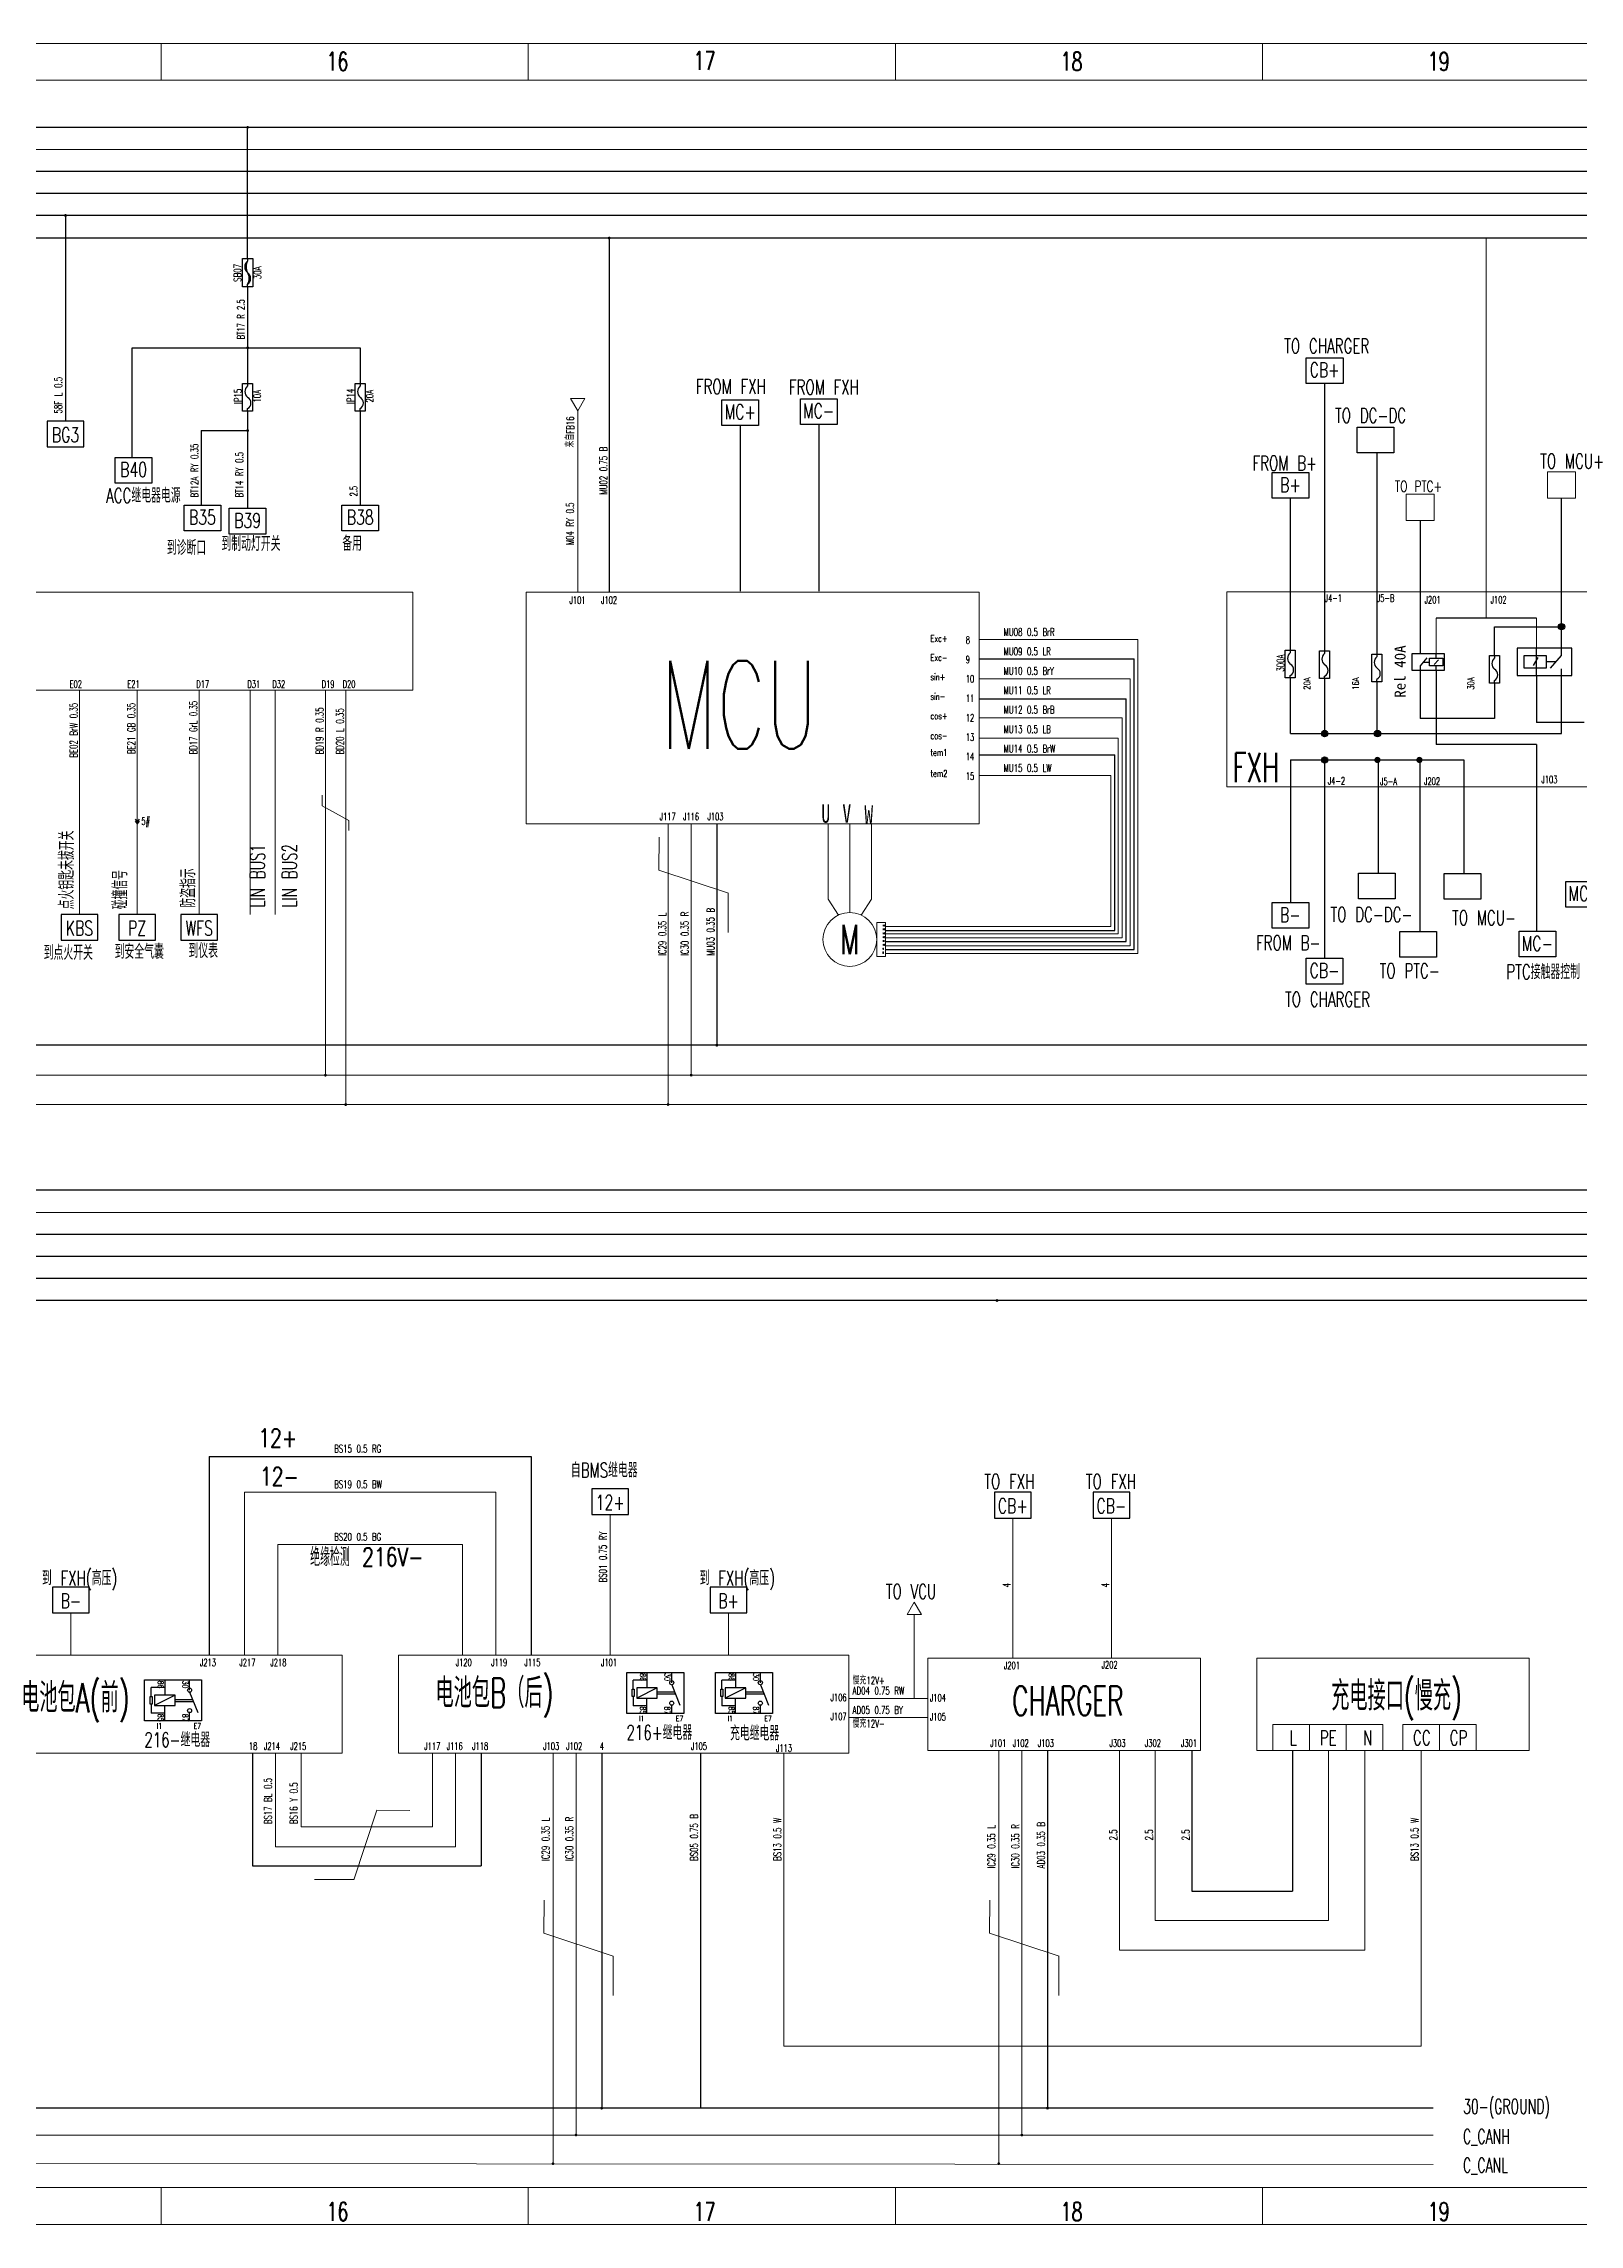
# Model space of a CAD drawing. Extents: x -5608 to -3197, y -2048 to 96.
# Drawn here: x -4134 to -3716, y -2048 to -1454 of the extents above; entities that cross this region are included whole.
import ezdxf
from ezdxf.enums import TextEntityAlignment as Align

# ---------------------------------------------------------------- set-up
doc = ezdxf.new("R2010")
doc.units = 0
doc.header["$LTSCALE"] = 25.4
doc.header["$MEASUREMENT"] = 0
for name, pattern in [('CENTER', [16, 13, -1, 1, -1]), ('DASHED', [0.75, 0.5, -0.25]), ('DASHED2', [0.375, 0.25, -0.125]), ('HIDDEN', [9.525, 6.35, -3.175]), ('JIS_02_2.0', [3, 2, -1]), ('PHANTOM', [17, 12, -1, 1, -1, 1, -1])]:
    doc.linetypes.add(name, pattern=pattern)
doc.layers.get('0').update_dxf_attribs({"linetype": 'CONTINUOUS'})
for name, color, linetype, lineweight in [('0Filament', 7, 'CONTINUOUS', 20), ('4CONTOUR', 4, 'CONTINUOUS', 50), ('5PHANTOM', 6, 'PHANTOM', 20), ('标注层', 7, 'CONTINUOUS', 13), ('检查', 10, 'CONTINUOUS', 40), ('高配原理图图层', 7, 'CONTINUOUS', 20)]:
    doc.layers.add(name, color=color, linetype=linetype, lineweight=lineweight)
for name, color, linetype in [('1CENTER', 1, 'CENTER'), ('2FRAM', 2, 'CONTINUOUS'), ('3DASHED', 3, 'DASHED'), ('blue', 5, 'CONTINUOUS'), ('br', 35, 'CONTINUOUS'), ('fuse', 7, 'CONTINUOUS'), ('LEGEND', 1, 'CONTINUOUS'), ('other layer', 7, 'CONTINUOUS')]:
    doc.layers.add(name, color=color, linetype=linetype)
doc.styles.add('HZ', font='txt.shx', dxfattribs={"width": 0.618, "height": 2.5, "bigfont": 'hztxt.shx'})
doc.styles.add('仿宋 5号', font='', dxfattribs={"width": 0.7, "height": 5})
doc.styles.add('数字 txt 3.5', font='txt.shx', dxfattribs={"width": 0.7, "height": 3.5})
doc.styles.add('样式 1', font='txt.shx', dxfattribs={"width": 0.7, "bigfont": 'gbcbig.shx'})
doc.styles.get('仿宋 5号').set_extended_font_data('FangSong_GB2312')

# ---------------------------------------------------------------- blocks, each defined once
blk = doc.blocks.new('pointer')
at = {"layer": 'other layer'}
blk.add_lwpolyline([(-5, 7), (-5, 0), (5, 0), (5, 7)], close=True, dxfattribs=at)
at = {"layer": 'other layer', "style": 'HZ', "width": 0.7, "flags": 8}
blk.add_attdef('FR', text='', height=4, dxfattribs=at).set_placement((0, 1.3), align=Align.CENTER)
blk = doc.blocks.new('FUSE')
at = {"layer": 'other layer', "color": 1}
for p, q in [((0, 7.53), (0, 6.85)), ((0, 0), (0, 0.68))]:
    blk.add_line(p, q, dxfattribs=at)
at = {"layer": 'other layer', "color": 1, "linetype": 'HIDDEN'}
blk.add_lwpolyline([(-1.36, 7.53), (1.36, 7.53), (1.36, 0), (-1.36, 0)], close=True, dxfattribs=at)
at = {"layer": 'other layer', "color": 1}
for centre, radius, start, end in [((1.24, 5.31), 1.98, 128.89451, 231.10549), ((-0.84, 2.22), 1.75, 298.48469, 61.51531)]:
    blk.add_arc(centre, radius, start, end, dxfattribs=at)
at = {"layer": 'other layer', "linetype": 'DASHED2', "style": 'HZ', "width": 0.7}
for tag, p in [('FUSE', (-1.64, 4.03)), ('10A', (3.57, 4.06))]:
    blk.add_attdef(tag, text='', height=2, rotation=90, dxfattribs=at).set_placement(p, align=Align.CENTER)
blk = doc.blocks.new('FUSE JCASE')
at = {"layer": 'other layer', "color": 1}
for p, q in [((0, 9.59), (0, 8.89)), ((0, 1.87), (0, 2.57))]:
    blk.add_line(p, q, dxfattribs=at)
at = {"layer": 'other layer', "color": 1, "linetype": 'HIDDEN'}
blk.add_lwpolyline([(-1.4, 9.59), (1.4, 9.59), (1.4, 1.87), (-1.4, 1.87)], close=True, dxfattribs=at)
at = {"layer": 'other layer', "color": 1}
for centre, radius, start, end in [((1.14, 7.31), 1.95, 125.76898, 234.23102), ((2.81, 7.31), 3.22, 150.56627, 209.43373), ((-1.13, 4.15), 1.94, 305.51872, 54.48128), ((-2.8, 4.15), 3.22, 330.57873, 29.47049)]:
    blk.add_arc(centre, radius, start, end, dxfattribs=at)
at = {"layer": 'other layer', "linetype": 'DASHED2', "style": 'HZ', "width": 0.7}
for tag, p in [('FUSE', (-1.73, 5.66)), ('10A', (3.68, 5.68))]:
    blk.add_attdef(tag, text='', height=2, rotation=90, dxfattribs=at).set_placement(p, align=Align.CENTER)
blk = doc.blocks.new('RLY')
at = {"layer": 'LEGEND', "color": 1}
for p, q in [((-8.94, 11.99), (-13.88, 11.99)), ((-13.88, 8.71), (-13.88, 11.99)), ((-5.25, 9.22), (-12.63, 9.22)), ((-5.25, 9.22), (-12.63, 5.53)), ((-12.63, 9.22), (-12.63, 5.53)), ((-8.94, 14.75), (-8.94, 9.22)), ((-5.25, 5.53), (-5.25, 9.22)), ((0, 11.06), (0, 14.75)), ((0, 10.33), (2.95, 2.95)), ((-13.88, 6.05), (-13.88, 2.77)), ((-8.94, 2.77), (-13.88, 2.77)), ((-12.63, 5.53), (-5.25, 5.53)), ((-8.94, 0), (-8.94, 5.53)), ((-5.25, 7.74), (1.03, 7.74)), ((-5.25, 7.01), (1.33, 7.01)), ((0, 0), (0, 2.95))]:
    blk.add_line(p, q, dxfattribs=at)
at = {"layer": 'LEGEND', "color": 1, "ltscale": 5}
blk.add_lwpolyline([(-16.22, 14.75), (4.35, 14.75), (4.35, 0), (-16.22, 0)], close=True, dxfattribs=at)
at = {"layer": 'LEGEND', "color": 1}
blk.add_lwpolyline([(-14.25, 8.71), (-13.52, 8.71), (-13.52, 6.05), (-14.25, 6.05)], close=True, dxfattribs=at)
for centre in [(0, 11.06), (0, 3.69)]:
    blk.add_circle(centre, 0.738, dxfattribs=at)
at = {"layer": 'LEGEND', "color": 1, "ltscale": 0.1, "style": 'HZ', "width": 0.67}
for s, p in [('86', (-11.39, 14.5)), ('30', (-2.55, 14.5)), ('85', (-11.39, 2.51)), ('87', (-2.55, 2.51))]:
    blk.add_text(s, height=2, rotation=270, dxfattribs=at).set_placement(p)
blk = doc.blocks.new('FUSE 1')
at = {"layer": 'other layer', "color": 1}
for p, q in [((-3822.66, -1613.77), (-3822.66, -1614.45)), ((-3822.66, -1621.3), (-3822.66, -1620.62))]:
    blk.add_line(p, q, dxfattribs=at)
at = {"layer": 'other layer', "color": 1, "linetype": 'HIDDEN'}
blk.add_lwpolyline([(-3824.03, -1613.77), (-3821.3, -1613.77), (-3821.3, -1621.3), (-3824.03, -1621.3)], close=True, dxfattribs=at)
at = {"layer": 'other layer', "color": 1}
for centre, radius, start, end in [((-3821.42, -1615.99), 1.98, 128.89451, 231.10549), ((-3823.5, -1619.07), 1.75, 298.48469, 61.51531)]:
    blk.add_arc(centre, radius, start, end, dxfattribs=at)

msp = doc.modelspace()

# ---------------------------------------------------------------- hatches: boundary and pattern name
at = {"layer": '0Filament', "ltscale": 0.1}
for points in [[(-4078.83, -1476.6, 1), (-4078.04, -1476.6, 1)], [(-4128.44, -1500.6, -1), (-4127.64, -1500.6, -1)], [(-3980.33, -1506.74, 1), (-3979.53, -1506.74, 1)], [(-4078.83, -1536.64, 1), (-4078.03, -1536.64, 1)], [(-4078.83, -1559.19, 1), (-4078.03, -1559.19, 1)], [(-3951.01, -1726.6, 1), (-3950.21, -1726.6, 1)], [(-4057.65, -1734.78, 1), (-4056.85, -1734.78, 1)], [(-3958.01, -1734.76, 1), (-3957.21, -1734.76, 1)], [(-4052.12, -1742.78, 1), (-4051.32, -1742.78, 1)], [(-3964.28, -1742.76, 1), (-3963.49, -1742.76, 1)], [(-3874.7, -1796.15, 1), (-3873.9, -1796.15, 1)], [(-3982.37, -2016.13, 1), (-3981.57, -2016.13, 1)], [(-3860.93, -2016.13, 1), (-3860.13, -2016.13, 1)], [(-3989.37, -2023.46, 1), (-3988.58, -2023.46, 1)], [(-3867.93, -2023.46, 1), (-3867.14, -2023.46, 1)], [(-3995.65, -2031.25, 1), (-3994.85, -2031.25, 1)], [(-3874.2, -2031.25, 1), (-3873.41, -2031.25, 1)]]:
    msp.add_hatch(color=0, dxfattribs=at).paths.add_polyline_path(points)
at = {"layer": '2FRAM', "ltscale": 0.1}
h = msp.add_hatch(color=2, dxfattribs=at)
edge = h.paths.add_edge_path()
edge.add_arc((-3785.04, -1648.91), 0.857, 0, 360)
h = msp.add_hatch(color=2, dxfattribs=at)
edge = h.paths.add_edge_path()
edge.add_arc((-3770.65, -1648.91), 0.857, 360, 720)
h = msp.add_hatch(color=2, dxfattribs=at)
edge = h.paths.add_edge_path()
edge.add_arc((-3759.21, -1648.91), 0.857, 360, 720)
at = {"layer": '检查', "lineweight": 30}
h = msp.add_hatch(color=0, dxfattribs=at)
h.dxf.hatch_style = 1
h.paths.add_polyline_path([(-3720.5, -1611.77), (-3720.5, -1613.48, 1)])
h.paths.add_polyline_path([(-3721.36, -1612.62), (-3720.5, -1612.62), (-3720.5, -1611.77, 0.414214)])
h.paths.add_polyline_path([(-3721.36, -1612.62, 0.414213), (-3720.5, -1613.48), (-3720.5, -1612.62)])
h = msp.add_hatch(color=0, dxfattribs=at)
edge = h.paths.add_edge_path()
edge.add_arc((-3785.04, -1641.72), 0.857, 0, 360)
h = msp.add_hatch(color=0, dxfattribs=at)
edge = h.paths.add_edge_path()
edge.add_arc((-3770.65, -1641.72), 0.857, 0, 360)

# ---------------------------------------------------------------- linework, layer by layer
at = {"color": 0, "linetype": 'ByBlock', "ltscale": 0.25}
for p, q in [((-3752.37, -1620), (-3761.29, -1620)), ((-3761.29, -1620), (-3761.29, -1624.47)), ((-3752.37, -1624.47), (-3752.37, -1620)), ((-3717.71, -1618.48), (-3732.58, -1618.48)), ((-3732.58, -1618.48), (-3732.58, -1625.94)), ((-3717.71, -1625.94), (-3717.71, -1618.48)), ((-3761.29, -1624.47), (-3752.37, -1624.47)), ((-3732.58, -1625.94), (-3717.71, -1625.94))]:
    msp.add_line(p, q, dxfattribs=at)
at = {"color": 0}
for p, q in [((-3757.16, -1621.13), (-3758.99, -1623.27)), ((-3756.48, -1623.27), (-3756.48, -1621.2)), ((-3756.48, -1621.2), (-3752.88, -1621.2)), ((-3754.06, -1621.62), (-3755.23, -1622.95)), ((-3754.68, -1621.2), (-3754.68, -1620)), ((-3752.88, -1621.2), (-3752.88, -1623.27)), ((-3730.66, -1623.94), (-3730.66, -1620.48)), ((-3730.66, -1620.48), (-3724.65, -1620.48)), ((-3728.13, -1623.19), (-3726.87, -1620.98)), ((-3724.65, -1620.48), (-3724.65, -1623.94)), ((-3723.5, -1623.94), (-3720.5, -1620.48)), ((-3752.88, -1623.27), (-3756.48, -1623.27)), ((-3754.68, -1624.47), (-3754.68, -1623.27)), ((-3724.65, -1623.94), (-3730.66, -1623.94))]:
    msp.add_line(p, q, dxfattribs=at)
at = {"color": 0, "ltscale": 0.5}
for p, q in [((-3758.1, -1622.23), (-3756.48, -1622.23)), ((-3722, -1622.21), (-3724.75, -1622.21))]:
    msp.add_line(p, q, dxfattribs=at)
at = {"layer": '0Filament', "color": 7}
for p, q in [((-5603.98, -1453.79), (-3501.98, -1453.79)), ((-3501.98, -2047.79), (-5603.98, -2047.79))]:
    msp.add_line(p, q, dxfattribs=at)
at = {"layer": '0Filament'}
for p, q in [((-4101.98, -1463.79), (-4101.98, -1453.79)), ((-4001.98, -1463.79), (-4001.98, -1453.79)), ((-3901.98, -1463.79), (-3901.98, -1453.79)), ((-3801.98, -1463.79), (-3801.98, -1453.79)), ((-4058.15, -1658.46), (-4058.15, -1661.38)), ((-4058.15, -1661.38), (-4050.85, -1665.41)), ((-4050.85, -1665.41), (-4050.85, -1668.11)), ((-4101.98, -2047.79), (-4101.98, -2037.79)), ((-4001.98, -2047.79), (-4001.98, -2037.79)), ((-3901.98, -2047.79), (-3901.98, -2037.79)), ((-3801.98, -2047.79), (-3801.98, -2037.79))]:
    msp.add_line(p, q, dxfattribs=at)
at = {"layer": '0Filament', "color": 2}
for p, q in [((-5593.98, -1463.79), (-3511.98, -1463.79)), ((-5593.98, -2037.79), (-3511.98, -2037.79))]:
    msp.add_line(p, q, dxfattribs=at)
at = {"layer": '0Filament', "ltscale": 0.1}
for p, q in [((-4124.27, -1691.03), (-4124.27, -1629.94)), ((-4108.56, -1691.03), (-4108.56, -1629.94)), ((-4091.62, -1691.03), (-4091.62, -1629.94)), ((-4077.71, -1691.03), (-4077.71, -1629.94)), ((-4070.9, -1691.03), (-4070.9, -1629.94))]:
    msp.add_line(p, q, dxfattribs=at)
at = {"layer": '0Filament', "color": 7, "linetype": 'Continuous'}
msp.add_line((-4037.35, -1892.79), (-4037.35, -1919.48), dxfattribs=at)
msp.add_lwpolyline([(-4033.46, -1603.25), (-4787.07, -1603.25), (-4787.07, -1629.94), (-4033.46, -1629.94)], close=True, dxfattribs=at)
msp.add_lwpolyline([(-4037.35, -1892.79), (-3914.68, -1892.79), (-3914.68, -1919.48), (-4037.35, -1919.48)], dxfattribs=at)
at = {"layer": '0Filament', "color": 7, "linetype": 'Continuous', "lineweight": 0}
for points in [[(-3893.1, -1893.59), (-3818.87, -1893.59), (-3818.87, -1918.67), (-3893.1, -1918.67)], [(-3803.53, -1893.59), (-3729.31, -1893.59), (-3729.31, -1918.67), (-3803.53, -1918.67)]]:
    msp.add_lwpolyline(points, close=True, dxfattribs=at)
at = {"layer": '0Filament', "color": 7, "linetype": 'Continuous'}
msp.add_circle((-3914.39, -1697.8), 7.33, dxfattribs=at)
at = {"layer": '1CENTER', "color": 1, "linetype": 'ByBlock'}
for p, q in [((-3581.45, -1476.6), (-5502.67, -1476.6)), ((-3700.02, -1766.13), (-5505.96, -1766.13))]:
    msp.add_line(p, q, dxfattribs=at)
at = {"layer": '1CENTER', "color": 1}
for p, q in [((-4078.43, -1512.31), (-4078.43, -1476.6)), ((-4078.43, -1519.84), (-4078.43, -1536.64)), ((-4109.98, -1536.64), (-4109.98, -1566.59)), ((-4109.85, -1536.64), (-4047.76, -1536.64)), ((-4078.43, -1536.64), (-4078.43, -1546.37)), ((-4047.76, -1536.64), (-4047.76, -1546.37)), ((-3785.03, -1546.34), (-3785.03, -1619.23)), ((-4078.43, -1553.9), (-4078.43, -1580.37)), ((-4047.76, -1553.9), (-4047.76, -1579.5)), ((-4091.09, -1559.19), (-4078.43, -1559.19)), ((-4091.09, -1559.19), (-4091.09, -1579.5)), ((-3770.8, -1565.24), (-3770.8, -1620.1)), ((-3794.35, -1604.77), (-3794.35, -1577.64)), ((-3720.5, -1604.77), (-3720.5, -1577.64)), ((-3758.99, -1583.67), (-3758.99, -1620)), ((-3794.35, -1619.04), (-3794.35, -1604.77)), ((-3720.5, -1620.48), (-3720.5, -1604.77)), ((-3738.75, -1612.62), (-3720.5, -1612.62)), ((-3738.75, -1620.45), (-3738.75, -1612.62)), ((-3794.39, -1626.57), (-3794.39, -1641.71)), ((-3785.03, -1626.76), (-3785.03, -1641.71)), ((-3758.99, -1623.27), (-3758.99, -1637.64)), ((-3720.51, -1641.71), (-3720.5, -1624.05)), ((-3770.8, -1627.63), (-3770.8, -1641.71)), ((-3738.75, -1627.98), (-3738.75, -1637.64)), ((-3738.75, -1637.64), (-3758.99, -1637.64)), ((-3794.35, -1641.71), (-3720.51, -1641.71))]:
    msp.add_line(p, q, dxfattribs=at)
at = {"layer": '2FRAM', "color": 2, "ltscale": 0.1}
for p, q in [((-3581.45, -1506.74), (-5502.67, -1506.74)), ((-3979.91, -1506.74), (-3979.91, -1603.25)), ((-3944.22, -1557.79), (-3944.22, -1602.95)), ((-3922.86, -1557.52), (-3922.86, -1602.95)), ((-3727.36, -1610.29), (-3754.68, -1610.29)), ((-3879.13, -1621.38), (-3836.95, -1621.38)), ((-3836.95, -1700.58), (-3836.95, -1621.38)), ((-3754.68, -1624.47), (-3754.68, -1644.7)), ((-3727.36, -1625.94), (-3727.36, -1638.75)), ((-3714.38, -1638.75), (-3727.36, -1638.75)), ((-3727.36, -1644.7), (-3754.68, -1644.7)), ((-3727.36, -1644.7), (-3727.36, -1695.58)), ((-3879.13, -1647.52), (-3842.17, -1647.52)), ((-3842.17, -1695.35), (-3842.17, -1647.52)), ((-3794.36, -1648.9), (-3747.08, -1648.9)), ((-3794.36, -1648.9), (-3794.36, -1687.76)), ((-3785.04, -1648.91), (-3785.04, -1702.94)), ((-3770.45, -1648.9), (-3770.45, -1679.77)), ((-3759.13, -1648.91), (-3759.13, -1695.6)), ((-3747.08, -1648.9), (-3747.08, -1679.86)), ((-3950.6, -1666.28), (-3950.6, -1726.6)), ((-3904.68, -1695.35), (-3842.17, -1695.35)), ((-3904.68, -1700.58), (-3836.95, -1700.58)), ((-3581.45, -1726.6), (-5502.67, -1726.6)), ((-4077.15, -1919.48), (-4077.15, -1950.09)), ((-4014.84, -1919.48), (-4014.84, -1950.09)), ((-3981.96, -1919.48), (-3981.96, -2016.13)), ((-3955, -2016.13), (-3955, -1919.48)), ((-3860.52, -1918.67), (-3860.52, -2016.13)), ((-4077.15, -1950.09), (-4014.84, -1950.09))]:
    msp.add_line(p, q, dxfattribs=at)
at = {"layer": '2FRAM', "color": 2}
for p, q in [((-4109.11, -1665.08), (-4108.56, -1665.82)), ((-4109.11, -1665.6), (-4108.56, -1666.34)), ((-4108, -1665.08), (-4108.56, -1665.82)), ((-4108, -1665.6), (-4108.56, -1666.34)), ((-3700.02, -1796.13), (-5502.67, -1796.13)), ((-3755.47, -2016.13), (-5515.39, -2016.13))]:
    msp.add_line(p, q, dxfattribs=at)
at = {"layer": '2FRAM', "color": 1, "ltscale": 0.1}
for p, q in [((-4088.9, -1838.63), (-4088.9, -1892.79)), ((-4088.9, -1838.63), (-4001.16, -1838.63)), ((-4001.16, -1838.63), (-4001.16, -1892.79)), ((-3821.22, -1918.67), (-3821.22, -1957.06)), ((-3793.78, -1918.67), (-3793.78, -1957.06)), ((-3821.22, -1957.06), (-3793.78, -1957.06))]:
    msp.add_line(p, q, dxfattribs=at)
at = {"layer": '2FRAM', "color": 2, "ltscale": 0.1}
msp.add_circle((-3785.04, -1648.91), 0.857, dxfattribs=at)
at = {"layer": '3DASHED', "color": 3, "linetype": 'ByBlock'}
for p, q in [((-3581.45, -1494.6), (-5502.67, -1494.6)), ((-3700.02, -1784.13), (-5502.67, -1784.13))]:
    msp.add_line(p, q, dxfattribs=at)
at = {"layer": '3DASHED', "color": 88, "linetype": 'ByBlock', "lineweight": 9}
for p, q in [((-4057.25, -1734.76), (-4057.25, -1629.94)), ((-3957.61, -1666.28), (-3957.61, -1734.76)), ((-5502.61, -1734.76), (-3581.45, -1734.76)), ((-4070.87, -1919.48), (-4070.87, -1944.98)), ((-4021.84, -1919.48), (-4021.84, -1944.98)), ((-3988.97, -1919.48), (-3988.97, -2023.46)), ((-3867.52, -1918.67), (-3867.52, -2023.46)), ((-4070.87, -1944.98), (-4021.84, -1944.98)), ((-5515.39, -2023.46), (-3755.47, -2023.46))]:
    msp.add_line(p, q, dxfattribs=at)
at = {"layer": '3DASHED', "color": 3, "linetype": 'ByBlock', "lineweight": 9}
for p, q in [((-3831.18, -1918.67), (-3831.18, -1965.06)), ((-3784.01, -1918.67), (-3784.01, -1965.06)), ((-3831.18, -1965.06), (-3784.01, -1965.06))]:
    msp.add_line(p, q, dxfattribs=at)
at = {"layer": '4CONTOUR', "color": 140, "lineweight": 9}
for p, q in [((-4051.72, -1742.76), (-4051.72, -1629.94)), ((-3963.88, -1666.28), (-3963.88, -1742.76)), ((-5502.61, -1742.76), (-3581.45, -1742.76)), ((-4063.87, -1919.48), (-4063.87, -1939.55)), ((-4028.11, -1919.48), (-4028.11, -1939.55)), ((-3995.24, -1919.48), (-3995.24, -2031.25)), ((-3873.8, -1918.67), (-3873.8, -2031.25)), ((-4063.87, -1939.55), (-4028.11, -1939.55)), ((-5515.39, -2030.47), (-3755.47, -2031.46))]:
    msp.add_line(p, q, dxfattribs=at)
at = {"layer": '5PHANTOM', "color": 6, "linetype": 'ByBlock'}
for p, q in [((-3581.45, -1482.6), (-5502.67, -1482.6)), ((-3700.02, -1772.13), (-5502.67, -1772.13))]:
    msp.add_line(p, q, dxfattribs=at)
at = {"layer": '5PHANTOM', "color": 1, "linetype": 'ByBlock'}
msp.add_line((-3988.5, -1603.25), (-3988.5, -1553.81), dxfattribs=at)
at = {"layer": '5PHANTOM', "color": 0, "linetype": 'PHANTOM'}
for p, q in [((-3879.13, -1666.28), (-3879.13, -1603.25)), ((-3879.13, -1616.08), (-3835.89, -1616.08)), ((-3835.89, -1701.63), (-3835.89, -1616.08)), ((-3879.13, -1642.95), (-3841.26, -1642.95)), ((-3841.26, -1696.26), (-3841.26, -1642.95)), ((-3920.27, -1686.82), (-3920.27, -1666.28)), ((-3914.39, -1690.47), (-3914.39, -1666.28)), ((-3908.51, -1686.82), (-3908.51, -1666.28)), ((-3917.5, -1691.17), (-3920.27, -1686.82)), ((-3911.27, -1691.17), (-3908.51, -1686.82)), ((-3904.68, -1696.26), (-3841.26, -1696.26)), ((-3904.68, -1701.63), (-3835.89, -1701.63)), ((-3799.14, -1918.67), (-3799.14, -1911.67)), ((-3799.14, -1911.67), (-3789.14, -1911.67)), ((-3789.14, -1911.67), (-3789.14, -1918.67)), ((-3789.14, -1911.67), (-3779.14, -1911.67)), ((-3779.14, -1911.67), (-3779.14, -1918.67)), ((-3779.14, -1911.67), (-3769.14, -1911.67)), ((-3769.14, -1911.67), (-3769.14, -1918.67)), ((-3763.75, -1918.67), (-3763.75, -1911.67)), ((-3763.75, -1911.67), (-3753.75, -1911.67)), ((-3753.75, -1911.67), (-3753.75, -1918.67)), ((-3753.75, -1911.67), (-3743.75, -1911.67)), ((-3743.75, -1911.67), (-3743.75, -1918.67))]:
    msp.add_line(p, q, dxfattribs=at)
at = {"layer": '5PHANTOM'}
for p, q in [((-3879.13, -1626.77), (-3838.02, -1626.77)), ((-3838.02, -1699.5), (-3838.02, -1626.77)), ((-3879.13, -1653.12), (-3843.29, -1653.12)), ((-3843.29, -1694.23), (-3843.29, -1653.12)), ((-3904.68, -1694.23), (-3843.29, -1694.23)), ((-3904.68, -1699.5), (-3838.02, -1699.5))]:
    msp.add_line(p, q, dxfattribs=at)
at = {"layer": '5PHANTOM', "color": 1, "linetype": 'PHANTOM'}
for p, q in [((-4070.2, -1892.79), (-4070.2, -1862.64)), ((-4070.2, -1862.64), (-4019.86, -1862.64)), ((-4019.86, -1892.79), (-4019.86, -1862.64)), ((-4126.57, -1892.79), (-4126.57, -1881.22)), ((-3947.4, -1892.79), (-3947.4, -1881.22)), ((-3896.82, -1904.55), (-3896.82, -1881.68)), ((-3932.32, -1919.48), (-3932.32, -1999.26)), ((-3758.75, -1918.67), (-3758.75, -1999.26)), ((-3932.32, -1999.26), (-3758.75, -1999.26))]:
    msp.add_line(p, q, dxfattribs=at)
at = {"layer": '5PHANTOM', "color": 1, "linetype": 'PHANTOM', "flags": 128}
for points in [[(-3988.5, -1553.81), (-3990.44, -1550.45), (-3986.56, -1550.45)], [(-3896.82, -1878.32), (-3898.76, -1881.68), (-3894.88, -1881.68)]]:
    msp.add_lwpolyline(points, close=True, dxfattribs=at)
at = {"layer": '5PHANTOM', "color": 0, "linetype": 'PHANTOM'}
for points in [[(-3724.33, -1570.47), (-3716.66, -1570.47), (-3716.66, -1577.64), (-3724.33, -1577.64)], [(-3762.83, -1576.5), (-3755.16, -1576.5), (-3755.16, -1583.67), (-3762.83, -1583.67)], [(-3907.06, -1693.17), (-3904.68, -1693.17), (-3904.68, -1702.43), (-3907.06, -1702.43)], [(-4142.91, -1892.79), (-4052.71, -1892.79), (-4052.71, -1919.48), (-4142.91, -1919.48)]]:
    msp.add_lwpolyline(points, close=True, dxfattribs=at)
msp.add_lwpolyline([(-3879.13, -1666.28), (-4002.58, -1666.28), (-4002.58, -1603.25), (-3879.13, -1603.25)], dxfattribs=at)
at = {"layer": 'blue', "color": 5}
for p, q in [((-3581.45, -1500.6), (-5502.67, -1500.6)), ((-3700.02, -1790.13), (-5502.67, -1790.13))]:
    msp.add_line(p, q, dxfattribs=at)
at = {"layer": 'blue', "color": 5, "ltscale": 0.1}
msp.add_line((-4128.04, -1500.6), (-4128.04, -1556.63), dxfattribs=at)
at = {"layer": 'br', "color": 30}
for p, q in [((-3581.45, -1488.6), (-5502.67, -1488.6)), ((-3879.13, -1632.26), (-3839.12, -1632.26)), ((-3839.12, -1698.4), (-3839.12, -1632.26)), ((-3904.68, -1698.4), (-3839.12, -1698.4)), ((-3700.02, -1778.13), (-5502.67, -1778.13))]:
    msp.add_line(p, q, dxfattribs=at)
at = {"layer": 'br', "color": 2, "lineweight": 9}
for p, q in [((-3840.95, -1918.67), (-3840.95, -1973.06)), ((-3774.05, -1918.67), (-3774.05, -1973.06)), ((-3840.95, -1973.06), (-3774.05, -1973.06))]:
    msp.add_line(p, q, dxfattribs=at)
at = {"layer": '标注层', "color": 2, "linetype": 'JIS_02_2.0', "ltscale": 3}
for p, q in [((-3741.02, -1610.29), (-3741.02, -1506.74)), ((-3754.68, -1620), (-3754.68, -1610.29)), ((-3727.36, -1618.48), (-3727.36, -1610.29))]:
    msp.add_line(p, q, dxfattribs=at)
at = {"layer": '标注层', "linetype": 'JIS_02_2.0', "ltscale": 3}
for p, q in [((-3811.65, -1603.14), (-3706.32, -1603.14)), ((-3811.65, -1656.24), (-3811.65, -1603.14)), ((-3706.32, -1656.24), (-3811.65, -1656.24))]:
    msp.add_line(p, q, dxfattribs=at)
at = {"layer": '检查', "color": 0, "lineweight": 30}
msp.add_line((-3727.36, -1625.94), (-3727.36, -1618.48), dxfattribs=at)
for centre in [(-3720.5, -1612.62), (-3785.04, -1641.72), (-3770.65, -1641.72)]:
    msp.add_circle(centre, 0.857, dxfattribs=at)
at = {"layer": '高配原理图图层', "color": 3, "linetype": 'Continuous'}
for p, q in [((-3879.13, -1637.47), (-3840.16, -1637.47)), ((-3840.16, -1697.36), (-3840.16, -1637.47)), ((-3904.68, -1697.36), (-3840.16, -1697.36)), ((-4079.25, -1848.32), (-4079.25, -1892.79)), ((-4079.25, -1848.32), (-4010.81, -1848.32)), ((-4010.81, -1848.32), (-4010.81, -1892.79)), ((-3869.99, -1855.39), (-3869.99, -1855.33)), ((-3843.13, -1855.39), (-3843.13, -1855.33))]:
    msp.add_line(p, q, dxfattribs=at)
at = {"layer": '高配原理图图层', "lineweight": 0}
for p, q in [((-3966.33, -1669.98), (-3966.42, -1678.93)), ((-3966.42, -1678.93), (-3947.47, -1685.21)), ((-3947.53, -1685.19), (-3947.53, -1695.93)), ((-4043.21, -1935), (-4049.49, -1953.95)), ((-4034.26, -1935.09), (-4043.21, -1935)), ((-4049.47, -1953.89), (-4060.21, -1953.89)), ((-3997.69, -1959.52), (-3997.78, -1968.46)), ((-3876.24, -1959.52), (-3876.34, -1968.46)), ((-3997.78, -1968.46), (-3978.83, -1974.75)), ((-3876.34, -1968.46), (-3857.39, -1974.75)), ((-3978.89, -1974.73), (-3978.89, -1985.47)), ((-3857.45, -1974.73), (-3857.45, -1985.47))]:
    msp.add_line(p, q, dxfattribs=at)
at = {"layer": '高配原理图图层', "color": 1, "linetype": 'Continuous'}
for p, q in [((-3979.66, -1892.79), (-3979.66, -1854.42)), ((-3869.99, -1893.59), (-3869.99, -1855.33)), ((-3893.1, -1904.55), (-3914.68, -1904.55)), ((-3893.1, -1909.74), (-3914.68, -1909.74))]:
    msp.add_line(p, q, dxfattribs=at)
at = {"layer": '高配原理图图层', "color": 2, "linetype": 'Continuous'}
msp.add_line((-3843.13, -1893.59), (-3843.13, -1855.33), dxfattribs=at)

# ---------------------------------------------------------------- block references
at = {"layer": '1CENTER'}
msp.add_blockref('FUSE JCASE', (-4078.43, -1521.9), dxfattribs=at).add_auto_attribs({'FUSE': 'SB07', '10A': '30A'})
at = {"layer": '1CENTER', "linetype": 'DASHED2'}
for p, values in [((-4078.43, -1553.9), {'10A': '10A', 'FUSE': 'IP15'}), ((-4047.76, -1553.9), {'10A': '20A', 'FUSE': 'IP14'})]:
    msp.add_blockref('FUSE', p, dxfattribs=at).add_auto_attribs(values)
at = {"layer": '1CENTER', "xscale": 0.7556831027231965, "yscale": 0.7556831027231965, "zscale": 0.7556831027231965}
for p in [(-4094.25, -1910.63), (-3962.9, -1908.61), (-3938.76, -1908.61)]:
    msp.add_blockref('RLY', p, dxfattribs=at)
at = {"layer": '5PHANTOM'}
ref = msp.add_blockref('pointer', (-3785.03, -1539.34), dxfattribs=dict(at, xscale=-1, rotation=180))
ref.add_attrib('FR', 'CB+', dxfattribs={"layer": 'other layer', "color": 6, "height": 4, "style": 'HZ', "width": 0.7}).set_placement((-3785.03, -1544.64), align=Align.CENTER)
ref = msp.add_blockref('pointer', (-3944.22, -1550.79), dxfattribs=dict(at, xscale=-1, rotation=180))
ref.add_attrib('FR', 'MC+', dxfattribs={"layer": 'other layer', "color": 6, "height": 4, "style": 'HZ', "width": 0.7}).set_placement((-3944.22, -1556.09), align=Align.CENTER)
ref = msp.add_blockref('pointer', (-3922.86, -1550.52), dxfattribs=dict(at, xscale=-1, rotation=180))
ref.add_attrib('FR', 'MC-', dxfattribs={"layer": 'other layer', "color": 6, "height": 4, "style": 'HZ', "width": 0.7}).set_placement((-3922.86, -1555.82), align=Align.CENTER)
ref = msp.add_blockref('pointer', (-4128.04, -1563.63), dxfattribs=at)
ref.add_attrib('FR', 'BG3', dxfattribs={"layer": 'other layer', "color": 6, "height": 4, "style": 'HZ', "width": 0.7}).set_placement((-4128.04, -1562.33), align=Align.CENTER)
at = {"layer": '5PHANTOM', "xscale": -1, "rotation": 180}
for p in [(-3771.19, -1558.24), (-3770.85, -1679.77), (-3747.47, -1679.86), (-3759.53, -1695.6)]:
    msp.add_blockref('pointer', p, dxfattribs=at)
at = {"layer": '5PHANTOM'}
ref = msp.add_blockref('pointer', (-4109.5, -1566.51), dxfattribs=dict(at, xscale=-1, rotation=180))
ref.add_attrib('FR', 'B40', dxfattribs={"layer": 'other layer', "color": 6, "height": 4, "style": 'HZ', "width": 0.7}).set_placement((-4109.5, -1571.81), align=Align.CENTER)
ref = msp.add_blockref('pointer', (-3794.35, -1570.64), dxfattribs=dict(at, xscale=-1, rotation=180))
ref.add_attrib('FR', 'B+', dxfattribs={"layer": 'other layer', "color": 6, "height": 4, "style": 'HZ', "width": 0.7}).set_placement((-3794.35, -1575.94), align=Align.CENTER)
ref = msp.add_blockref('pointer', (-4090.76, -1579.5), dxfattribs=dict(at, xscale=-1, rotation=180))
ref.add_attrib('FR', 'B35', dxfattribs={"layer": 'other layer', "color": 6, "height": 4, "style": 'HZ', "width": 0.7}).set_placement((-4090.76, -1584.8), align=Align.CENTER)
ref = msp.add_blockref('pointer', (-4047.76, -1579.5), dxfattribs=dict(at, xscale=-1, rotation=180))
ref.add_attrib('FR', 'B38', dxfattribs={"layer": 'other layer', "color": 6, "height": 4, "style": 'HZ', "width": 0.7}).set_placement((-4047.76, -1584.8), align=Align.CENTER)
ref = msp.add_blockref('pointer', (-4078.43, -1580.37), dxfattribs=dict(at, xscale=-1, rotation=180))
ref.add_attrib('FR', 'B39', dxfattribs={"layer": 'other layer', "color": 6, "height": 4, "style": 'HZ', "width": 0.7}).set_placement((-4078.43, -1585.67), align=Align.CENTER)
at = {"layer": '5PHANTOM', "color": 0, "linetype": 'PHANTOM'}
msp.add_blockref('FUSE', (-3794.39, -1626.57), dxfattribs=at).add_auto_attribs({'FUSE': '300A'})
for p in [(37.63, -5.46), (51.86, -6.33), (83.91, -6.68)]:
    msp.add_blockref('FUSE 1', p, dxfattribs=at)
at = {"layer": '5PHANTOM', "color": 2}
ref = msp.add_blockref('pointer', (-3714.34, -1682.01), dxfattribs=dict(at, xscale=-1, rotation=180))
ref.add_attrib('FR', 'MC-', dxfattribs={"layer": 'other layer', "color": 6, "height": 4, "style": 'HZ', "width": 0.7}).set_placement((-3714.34, -1687.31), align=Align.CENTER)
at = {"layer": '5PHANTOM'}
ref = msp.add_blockref('pointer', (-4124.27, -1698.03), dxfattribs=at)
ref.add_attrib('FR', 'KBS', dxfattribs={"layer": 'other layer', "color": 6, "height": 4, "style": 'HZ', "width": 0.7}).set_placement((-4124.27, -1696.73), align=Align.CENTER)
ref = msp.add_blockref('pointer', (-4108.56, -1698.03), dxfattribs=at)
ref.add_attrib('FR', 'PZ', dxfattribs={"layer": 'other layer', "color": 6, "height": 4, "style": 'HZ', "width": 0.7}).set_placement((-4108.56, -1696.73), align=Align.CENTER)
ref = msp.add_blockref('pointer', (-4091.62, -1698.03), dxfattribs=at)
ref.add_attrib('FR', 'WFS', dxfattribs={"layer": 'other layer', "color": 6, "height": 4, "style": 'HZ', "width": 0.7}).set_placement((-4091.62, -1696.73), align=Align.CENTER)
ref = msp.add_blockref('pointer', (-3794.37, -1687.76), dxfattribs=dict(at, xscale=-1, rotation=180))
ref.add_attrib('FR', 'B-', dxfattribs={"layer": 'other layer', "color": 6, "height": 4, "style": 'HZ', "width": 0.7}).set_placement((-3794.37, -1693.06), align=Align.CENTER)
at = {"layer": '5PHANTOM', "color": 2}
ref = msp.add_blockref('pointer', (-3727.08, -1695.58), dxfattribs=dict(at, xscale=-1, rotation=180))
ref.add_attrib('FR', 'MC-', dxfattribs={"layer": 'other layer', "color": 6, "height": 4, "style": 'HZ', "width": 0.7}).set_placement((-3727.08, -1700.88), align=Align.CENTER)
at = {"layer": '5PHANTOM'}
ref = msp.add_blockref('pointer', (-3785.04, -1702.94), dxfattribs=dict(at, xscale=-1, rotation=180))
ref.add_attrib('FR', 'CB-', dxfattribs={"layer": 'other layer', "color": 6, "height": 4, "style": 'HZ', "width": 0.7}).set_placement((-3785.04, -1708.24), align=Align.CENTER)
at = {"layer": 'fuse', "lineweight": 0}
ref = msp.add_blockref('pointer', (-3979.66, -1854.42), dxfattribs=at)
ref.add_attrib('FR', '12+', dxfattribs={"color": 6, "height": 4, "style": 'HZ', "width": 0.7}).set_placement((-3979.66, -1853.12), align=Align.CENTER)
ref = msp.add_blockref('pointer', (-3869.99, -1855.39), dxfattribs=at)
ref.add_attrib('FR', 'CB+', dxfattribs={"color": 6, "height": 4, "style": 'HZ', "width": 0.7}).set_placement((-3869.99, -1854.09), align=Align.CENTER)
ref = msp.add_blockref('pointer', (-3843.13, -1855.39), dxfattribs=at)
ref.add_attrib('FR', 'CB-', dxfattribs={"color": 6, "height": 4, "style": 'HZ', "width": 0.7}).set_placement((-3843.13, -1854.09), align=Align.CENTER)
ref = msp.add_blockref('pointer', (-4126.57, -1881.22), dxfattribs=at)
ref.add_attrib('FR', 'B-', dxfattribs={"color": 6, "height": 4, "style": 'HZ', "width": 0.7}).set_placement((-4126.57, -1879.92), align=Align.CENTER)
ref = msp.add_blockref('pointer', (-3947.4, -1881.22), dxfattribs=at)
ref.add_attrib('FR', 'B+', dxfattribs={"color": 6, "height": 4, "style": 'HZ', "width": 0.7}).set_placement((-3947.4, -1879.92), align=Align.CENTER)

# ---------------------------------------------------------------- texts
at = {"color": 3, "lineweight": 70}
msp.add_text('Rel 40A', height=3, rotation=90, dxfattribs=at).set_placement((-3763, -1631.98))
at = {"layer": '0Filament'}
for s, height, style, width, p in [('16', 5, 'HZ', 0.7, (-4056.98, -1461.13)), ('17', 5, 'HZ', 0.7, (-3956.98, -1460.95)), ('18', 5, 'HZ', 0.7, (-3856.98, -1461.13)), ('19', 5, 'HZ', 0.7, (-3756.98, -1461.13)), ('TO CHARGER', 4, 'HZ', 0.67, (-3796.06, -1538.15)), ('FROM FXH', 4, 'HZ', 0.67, (-3956.31, -1549.21)), ('FROM FXH', 4, 'HZ', 0.67, (-3930.97, -1549.33)), ('TO DC-DC', 4, 'HZ', 0.67, (-3782.22, -1557.05)), ('FROM B+', 4, 'HZ', 0.67, (-3804.67, -1570.05)), ('TO MCU+', 4, 'HZ', 0.67, (-3726.34, -1569.51)), ('TO PTC+', 3, '数字 txt 3.5', 0.7, (-3765.87, -1575.88)), ('ACC继电器电源', 4, 'HZ', 0.67, (-4116.98, -1578.86)), ('到诊断口', 4, 'HZ', 0.67, (-4100.45, -1593.09)), ('到制动灯开关', 4, 'HZ', 0.67, (-4085.56, -1591.99)), ('备用', 4, 'HZ', 0.67, (-4052.64, -1591.93)), ('TO DC-DC-', 4, 'HZ', 0.67, (-3783.47, -1693)), ('TO MCU-', 4, 'HZ', 0.67, (-3750.34, -1693.88)), ('到安全气囊', 4, 'HZ', 0.67, (-4114.67, -1703.12)), ('到仪表', 4, 'HZ', 0.67, (-4094.54, -1702.88)), ('FROM B-', 4, 'HZ', 0.67, (-3803.73, -1700.71)), ('到点火开关', 4, 'HZ', 0.67, (-4133.99, -1703.37)), ('TO PTC-', 4, 'HZ', 0.67, (-3770.06, -1708.34)), ('TO CHARGER', 4, 'HZ', 0.67, (-3795.84, -1716.11)), ('16', 5, 'HZ', 0.7, (-4056.98, -2046.81)), ('17', 5, 'HZ', 0.7, (-3956.98, -2046.81)), ('18', 5, 'HZ', 0.7, (-3856.98, -2046.81)), ('19', 5, 'HZ', 0.7, (-3756.98, -2046.81))]:
    msp.add_text(s, height=height, dxfattribs=dict(at, style=style, width=width)).set_placement(p)
at = {"layer": '0Filament', "color": 0, "ltscale": 0.1, "style": 'HZ', "width": 0.67}
msp.add_text('2.5', height=2, rotation=90, dxfattribs=at).set_placement((-4048.55, -1577.14))
at = {"layer": '0Filament', "color": 1, "ltscale": 0.1, "style": 'HZ', "width": 0.67}
for s, height, p in [('J101', 2, (-3990.74, -1606.37)), ('J102', 2, (-3982.15, -1606.37)), ('J4-1', 2, (-3785.03, -1605.83)), ('J5-B', 2, (-3770.8, -1605.83)), ('J201', 2, (-3757.81, -1606.28)), ('J102', 2, (-3739.83, -1606.28)), ('8', 2, (-3882.8, -1617.24)), ('9', 2, (-3882.8, -1622.54)), ('10', 2, (-3882.8, -1627.83)), ('11', 2, (-3882.8, -1633.12)), ('12', 2, (-3882.8, -1638.42)), ('13', 2, (-3882.8, -1643.71)), ('14', 2, (-3882.8, -1649)), ('15', 2, (-3882.8, -1654.3)), ('J4-2', 2, (-3784.17, -1655.61)), ('J5-A', 2, (-3769.92, -1655.74)), ('J202', 2, (-3757.95, -1655.72)), ('J103', 2, (-3725.98, -1655.23)), ('J117', 2, (-3966.19, -1665.34)), ('J116', 2, (-3959.81, -1665.34)), ('J103', 2, (-3953.16, -1665.34)), ('15', 0.4, (-3905.42, -1694.2)), ('14', 0.4, (-3905.42, -1695.26)), ('13', 0.4, (-3905.42, -1696.32)), ('12', 0.4, (-3905.42, -1697.38)), ('11', 0.4, (-3905.42, -1698.43)), ('9', 0.4, (-3905.42, -1700.55)), ('8', 0.4, (-3905.42, -1701.61)), ('10', 0.4, (-3905.42, -1699.49)), ('J213', 2, (-4091.42, -1895.76)), ('J217', 2, (-4080.67, -1895.73)), ('J218', 2, (-4072.23, -1895.73)), ('J120', 2, (-4021.73, -1895.73)), ('J119', 2, (-4012.08, -1895.73)), ('J115', 2, (-4003.03, -1895.73)), ('J101', 2, (-3982.16, -1895.73)), ('J201', 2, (-3872.4, -1896.53)), ('J202', 2, (-3845.8, -1896.39)), ('J106', 2, (-3919.63, -1905.28)), ('J104', 2, (-3892.56, -1905.35)), ('J107', 2, (-3919.63, -1910.47)), ('J105', 2, (-3892.56, -1910.54)), ('J214', 2, (-4073.98, -1918.54)), ('J215', 2, (-4066.82, -1918.57)), ('J117', 2, (-4030.31, -1918.57)), ('J116', 2, (-4024.2, -1918.54)), ('J103', 2, (-3997.91, -1918.54)), ('J102', 2, (-3991.64, -1918.54)), ('J105', 2, (-3957.65, -1918.54)), ('J113', 2, (-3934.49, -1919.05)), ('J101', 2, (-3876.13, -1917.74)), ('J102', 2, (-3870, -1917.74)), ('J103', 2, (-3863.16, -1917.74)), ('J303', 2, (-3843.63, -1917.74)), ('J302', 2, (-3834, -1917.74)), ('J301', 2, (-3824.18, -1917.74)), ('L', 4, (-3794.58, -1917.24)), ('PE', 4, (-3786.36, -1917.24)), ('N', 4, (-3774.58, -1917.24)), ('CC', 4, (-3760.97, -1917.24)), ('CP', 4, (-3750.97, -1917.24))]:
    msp.add_text(s, height=height, dxfattribs=at).set_placement(p)
at = {"layer": '0Filament', "color": 0, "ltscale": 0.1, "style": 'HZ', "width": 0.67}
for s, p in [('E02', (-4126.94, -1629.26)), ('E21', (-4111.23, -1629.26)), ('D17', (-4092.42, -1629.26)), ('D31', (-4078.51, -1629.26)), ('D32', (-4071.7, -1629.26)), ('D19', (-4058.27, -1629.26)), ('D20', (-4052.55, -1629.26))]:
    msp.add_text(s, height=2, dxfattribs=at).set_placement(p)
at = {"layer": '0Filament', "style": 'HZ', "width": 0.67}
for s, p in [('点火钥匙未拔开关', (-4125.74, -1689.59)), ('LIN BUS1', (-4073.72, -1689.13)), ('LIN BUS2', (-4064.99, -1689.13)), ('碰撞信号', (-4111.18, -1689.59)), ('防盗指示', (-4092.66, -1689.13))]:
    msp.add_text(s, height=4, rotation=90, dxfattribs=at).set_placement(p)
at = {"layer": '0Filament', "color": 2, "style": 'HZ', "width": 0.67}
msp.add_text('PTC接触器控制', height=4, dxfattribs=at).set_placement((-3735.55, -1708.6))
at = {"layer": '0Filament', "lineweight": 0, "style": 'HZ', "width": 0.67}
for s, p in [('自BMS继电器', (-3990.38, -1844.34)), ('TO FXH', (-3877.76, -1847.46)), ('TO FXH', (-3850.08, -1847.46)), ('到 FXH(高压)', (-4134.48, -1873.75)), ('到 FXH(高压)', (-3955.31, -1873.75)), ('TO VCU', (-3904.6, -1877.4)), ('216+继电器', (-3975.23, -1915.83)), ('充电继电器', (-3947.01, -1916)), ('216-继电器', (-4106.57, -1917.77))]:
    msp.add_text(s, height=4, dxfattribs=at).set_placement(p)
at = {"layer": '0Filament', "color": 1, "style": 'HZ', "width": 0.67}
for s, p in [('I1', (-4103.17, -1912.78)), ('E7', (-4093.15, -1912.78)), ('I1', (-3971.82, -1910.76)), ('E7', (-3961.8, -1910.76)), ('I1', (-3947.69, -1910.76)), ('E7', (-3937.67, -1910.76))]:
    msp.add_text(s, height=1.5, dxfattribs=at).set_placement(p)
at = {"layer": '0Filament', "color": 2, "ltscale": 0.1, "style": 'HZ', "width": 0.67}
for s, p in [('18', (-4078.08, -1918.51)), ('J118', (-4017.26, -1918.51)), ('4', (-3982.51, -1918.54))]:
    msp.add_text(s, height=2, dxfattribs=at).set_placement(p)
at = {"layer": '0Filament', "style": 'HZ'}
for s, insert, char_height, width, attachment_point in [('MCU', (-3944.59, -1633.89), 24, 711.4105, 5), ('FXH', (-3803.74, -1650.96), 8, 237.1368, 5), ('M ', (-3914.39, -1697.8), 8, 237.1368, 5), ('电池包A(前)', (-4125.35, -1905.67), 8, 237.1368, 5), ('电池包B（后)', (-4011.18, -1904.37), 8, 237.1368, 5), ('充电接口(慢充)', (-3765.43, -1905.16), 8, 237.1368, 5), ('CHARGER', (-3854.99, -1905.16), 8, 237.1368, 5), ('30-(GROUND)', (-3747.3, -2013.65), 4, 16.8296, 1), ('C_CANH', (-3747.33, -2021.83), 4, 20.5562, 1), ('C_CANL', (-3747.33, -2029.69), 4, 20.5562, 1)]:
    msp.add_mtext(s, dxfattribs=dict(at, insert=insert, char_height=char_height, width=width, attachment_point=attachment_point))
at = {"layer": '2FRAM', "color": 2, "ltscale": 0.1, "style": 'HZ', "width": 0.67}
msp.add_text('5#', height=2, dxfattribs=at).set_placement((-4107.37, -1666.59))
at = {"layer": '3DASHED', "color": 3, "ltscale": 0.1, "style": 'HZ', "width": 0.67}
msp.add_text('BT17 R 2.5', height=2, rotation=90, dxfattribs=at).set_placement((-4079.29, -1534.36))
at = {"layer": '3DASHED', "color": 3, "lineweight": 5, "ltscale": 0.1, "style": 'HZ', "width": 0.67}
for s, p in [('58F L 0.5', (-4128.99, -1554.55)), ('来自FB16', (-3989.52, -1563.81)), ('BT12A RY 0.35', (-4091.87, -1577.43)), ('BT14 RY 0.5', (-4079.66, -1577.43)), ('MU02 0.75 B', (-3980.46, -1576.64)), ('M04 RY 0.5', (-3989.58, -1590.41)), ('BD17 GrL 0.35', (-4092.16, -1647.42, -145.78)), ('BE02 BrW 0.35', (-4124.81, -1648.29, -145.78)), ('BE21 GB 0.35', (-4109.1, -1647.33, -145.78)), ('BD19 R 0.35', (-4057.79, -1647.42, -145.78)), ('BD20 L 0.35', (-4052.26, -1647.42, -145.78)), ('IC29 0.35 L', (-3964.43, -1702.27)), ('IC30 0.35 R', (-3958.3, -1702.27)), ('MU03 0.35 B', (-3951.29, -1702.27)), ('BS01 0.75 RY', (-3980.62, -1872.93)), ('4', (-3870.64, -1874.27)), ('4', (-3843.78, -1874.27)), ('BS17 BL 0.5', (-4071.87, -1938.79)), ('BS16 Y 0.5', (-4064.86, -1938.79)), ('BS05 0.75 B', (-3955.76, -1948.79)), ('IC29 0.35 L', (-3996.23, -1948.79)), ('IC30 0.35 R', (-3989.72, -1948.79)), ('BS13 0.5 W', (-3933.08, -1948.79)), ('IC29 0.35 L', (-3874.76, -1950.83)), ('IC30 0.35 R', (-3868.25, -1950.83)), ('AD03 0.35 B', (-3861.24, -1950.83)), ('2.5', (-3841.6, -1943.2)), ('2.5', (-3831.84, -1943.2)), ('2.5', (-3821.87, -1943.2)), ('BS13 0.5 W', (-3759.51, -1948.79))]:
    msp.add_text(s, height=2.08, rotation=90, dxfattribs=at).set_placement(p)
for s, p in [('MU08 0.5 BrR', (-3872.5, -1615.11)), ('MU09 0.5 LR', (-3872.5, -1620.4)), ('MU10 0.5 BrY', (-3872.5, -1625.7)), ('MU11 0.5 LR', (-3872.5, -1630.99)), ('MU12 0.5 BrB', (-3872.5, -1636.28)), ('MU13 0.5 LB', (-3872.5, -1641.58)), ('MU14 0.5 BrW', (-3872.5, -1646.87)), ('MU15 0.5 LW', (-3872.5, -1652.16)), ('BS15 0.5 RG', (-4054.85, -1837.55)), ('BS19 0.5 BW', (-4054.85, -1847.24)), ('BS20 0.5 BG', (-4054.85, -1861.56)), ('慢充12V+', (-3913.63, -1900.69)), ('AD04 0.75 RW', (-3913.63, -1903.47)), ('AD05 0.75 BY', (-3913.63, -1908.76)), ('慢充12V-', (-3913.63, -1912.45))]:
    msp.add_text(s, height=2.08, dxfattribs=at).set_placement(p)
at = {"layer": '高配原理图图层', "lineweight": 0}
for s, height, style, width, p in [('Exc+', 1.8, '样式 1', 0.75, (-3892.42, -1616.72)), ('Exc-', 1.8, '样式 1', 0.75, (-3892.42, -1621.91)), ('sin+', 1.8, '样式 1', 0.75, (-3892.42, -1627.2)), ('sin-', 1.8, '样式 1', 0.75, (-3892.42, -1632.53)), ('cos+', 1.8, '样式 1', 0.75, (-3892.42, -1637.81)), ('cos-', 1.8, '样式 1', 0.75, (-3892.42, -1643.21)), ('tem1', 1.8, '样式 1', 0.75, (-3892.42, -1647.8)), ('tem2', 1.8, '样式 1', 0.75, (-3892.42, -1653.5)), ('U', 5, '仿宋 5号', 0.7, (-3922.14, -1666.01)), ('V', 5, '仿宋 5号', 0.7, (-3916.41, -1666.01)), ('W', 5, '仿宋 5号', 0.7, (-3910.42, -1666.28)), ('12+', 5, '样式 1', 0.75, (-4075.54, -1836.09)), ('12-', 5, '样式 1', 0.75, (-4075.1, -1846.57)), ('绝缘检测 216V-', 5, '样式 1', 0.75, (-4061.4, -1868.5))]:
    msp.add_text(s, height=height, dxfattribs=dict(at, style=style, width=width)).set_placement(p)
at = {"layer": '高配原理图图层', "lineweight": 0, "style": '样式 1', "width": 0.75}
for s, p in [('20A', (-3788.94, -1629.79)), ('16A', (-3775.69, -1629.79)), ('30A', (-3744.32, -1629.77))]:
    msp.add_text(s, height=1.8, rotation=90, dxfattribs=at).set_placement(p)

doc.saveas('drawing.dxf')
